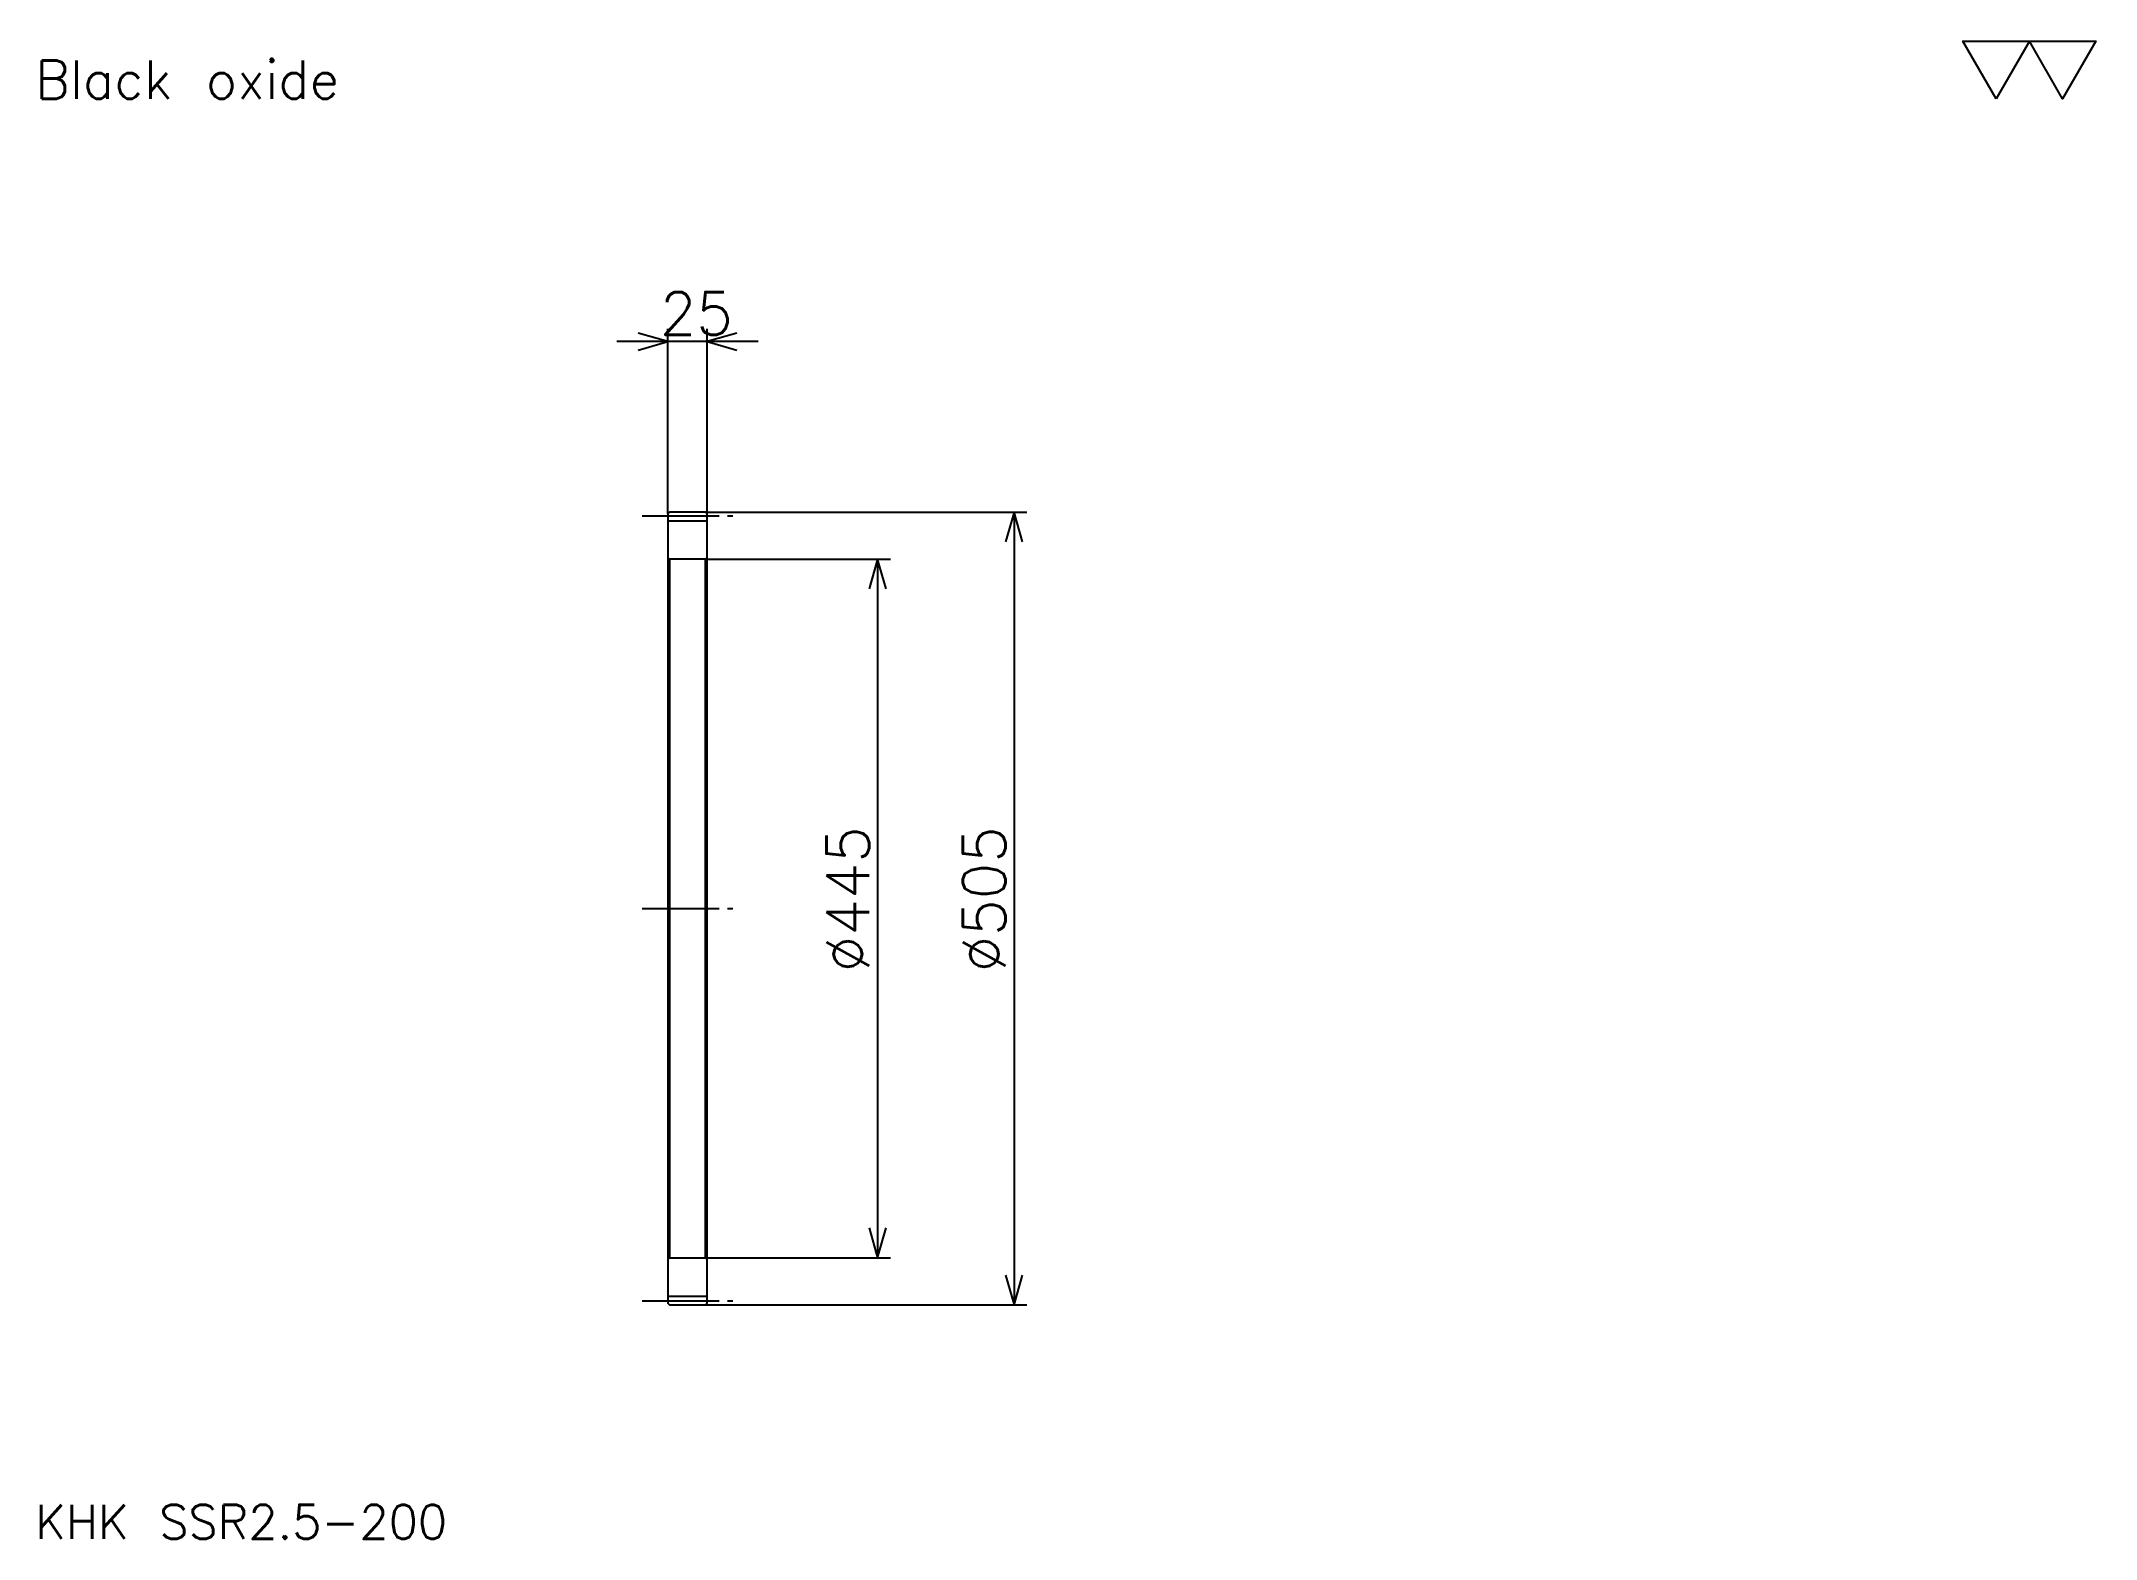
# Model space of a CAD drawing. Extents: x 58 to 1366, y 60 to 1014.
import ezdxf

# ---------------------------------------------------------------- set-up
doc = ezdxf.new("R2010")
doc.units = 0
doc.linetypes.add('DASHDOT', pattern=[65.135869, 48.851902, -5.427989, 5.427989, -5.427989])
doc.layers.get('0').update_dxf_attribs({"linetype": 'CONTINUOUS'})
doc.layers.add('DASHDOT', color=6, linetype='DASHDOT')
doc.styles.add('KANJI', font='TXT', dxfattribs={"bigfont": 'BIGFONT'})

msp = doc.modelspace()

# ---------------------------------------------------------------- linework, layer by layer
at = {"color": 5}
for p, q in [((457.044861, 713.780579), (457.044861, 830.482361)), ((482.044861, 713.780579), (482.044861, 830.482361)), ((514.612793, 822.340332), (424.476929, 822.340332)), ((457.044861, 712.780579), (457.044861, 713.780579)), ((481.044861, 713.780579), (482.044861, 713.780579)), ((482.044861, 713.780579), (685.594482, 713.780579)), ((482.044861, 712.780579), (482.044861, 713.780579)), ((677.452454, 713.780579), (677.452454, 208.780579)), ((482.044861, 683.780579), (598.746643, 683.780579)), ((590.604614, 683.780579), (590.604614, 238.780579)), ((482.044861, 238.780579), (598.746643, 238.780579)), ((481.044861, 208.780579), (482.044861, 208.780579)), ((482.044861, 208.780579), (685.594482, 208.780579))]:
    msp.add_line(p, q, dxfattribs=at)
at = {"color": 4}
for p, q in [((457.044861, 708.155579), (482.044861, 708.155579)), ((482.044861, 684.780579), (481.044861, 683.780579)), ((457.044861, 237.780579), (458.044861, 238.780579)), ((482.044861, 237.780579), (481.044861, 238.780579)), ((457.044861, 214.405579), (482.044861, 214.405579))]:
    msp.add_line(p, q, dxfattribs=at)
at = {"color": 7}
msp.add_lwpolyline([(1302.717407, 977.038025), (1281.548218, 1013.731201), (1366.224854, 1013.731201), (1345.055664, 977.038025), (1323.886597, 1013.731201), (1302.717407, 977.038025)], dxfattribs=at)
at = {"color": 5}
for points in [[(438.046906, 816.912354), (457.044861, 822.340332), (438.046906, 827.768311)], [(501.042816, 827.768311), (482.044861, 822.340332), (501.042816, 816.912354)], [(682.880493, 694.782593), (677.452454, 713.780579), (672.024475, 694.782593)], [(596.032654, 664.782593), (590.604614, 683.780579), (585.176636, 664.782593)], [(585.176636, 257.778534), (590.604614, 238.780579), (596.032654, 257.778534)], [(672.024475, 227.778534), (677.452454, 208.780579), (682.880493, 227.778534)]]:
    msp.add_lwpolyline(points, dxfattribs=at)
at = {"color": 4}
for points in [[(457.044861, 237.780579), (457.044861, 209.780579), (458.044861, 208.780579), (481.044861, 208.780579), (482.044861, 209.780579), (482.044861, 712.780579), (481.044861, 713.780579), (458.044861, 713.780579), (457.044861, 712.780579), (457.044861, 237.780579)], [(457.044861, 684.780579), (458.044861, 683.780579), (458.044861, 238.780579), (481.044861, 238.780579), (481.044861, 683.780579), (458.044861, 683.780579)]]:
    msp.add_lwpolyline(points, dxfattribs=at)
at = {"layer": 'DASHDOT', "color": 7}
for p, q in [((440.760895, 711.280579), (498.328827, 711.280579)), ((440.760895, 461.280579), (498.328827, 461.280579)), ((440.760895, 211.280579), (498.328827, 211.280579))]:
    msp.add_line(p, q, dxfattribs=at)

# ---------------------------------------------------------------- texts
at = {"color": 7, "style": 'KANJI'}
for s, height, p in [('Black oxide', 24.425951, (54.279892, 977.038025)), ('25', 27.139946, (451.9039, 826.682739)), ('KHK SSR2.5-200', 21.711957, (54.279892, 59.707882))]:
    msp.add_text(s, height=height, dxfattribs=at).set_placement(p)
for s, p in [('%%c445', (585.176636, 420.570648)), ('%%c505', (672.024475, 420.570648))]:
    msp.add_text(s, height=27.139946, rotation=90, dxfattribs=at).set_placement(p)

doc.saveas('drawing.dxf')
